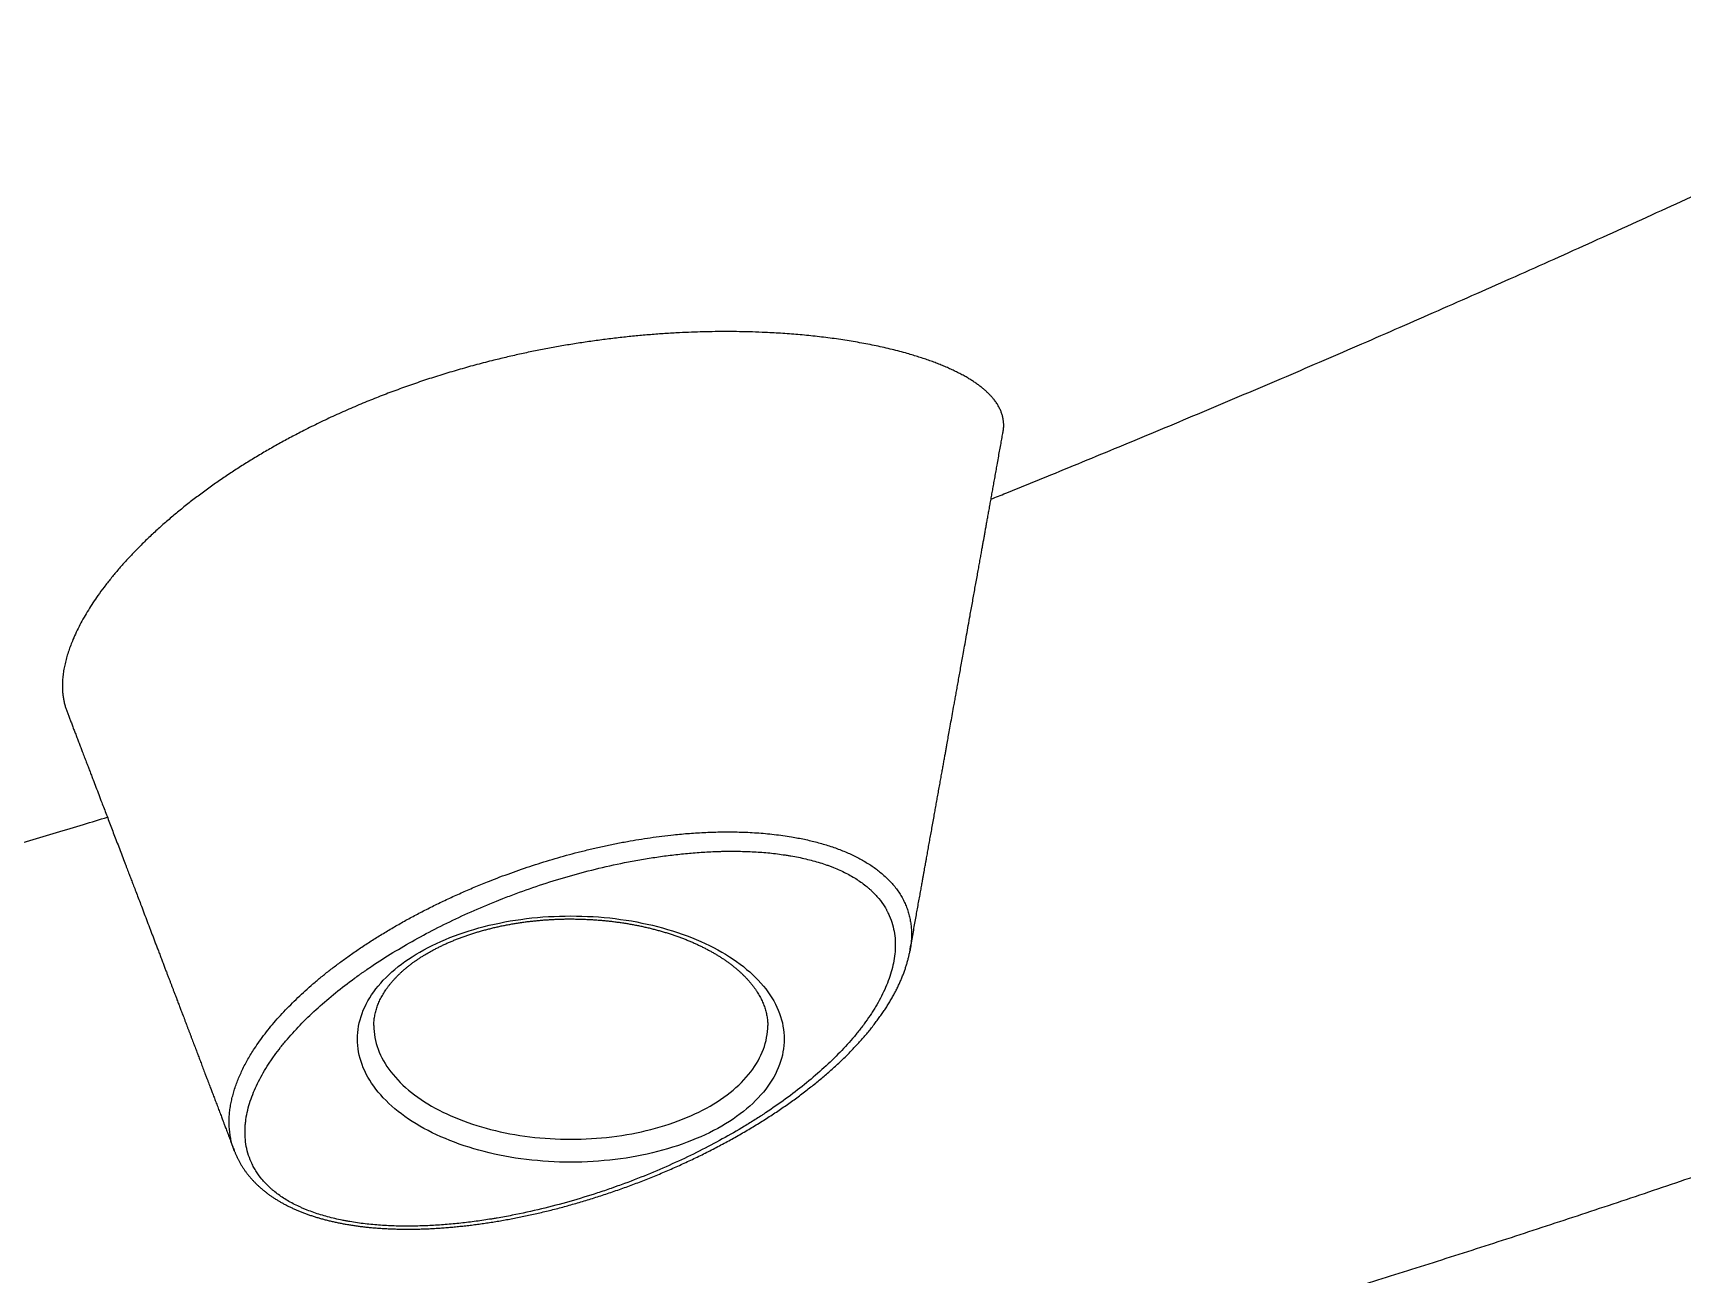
# Model space of a CAD drawing. Header units: millimetres. Extents: x 0 to 594, y 0 to 420.
# Drawn here: x 346.11 to 371.23, y 117.64 to 136.55 of the extents above; entities that cross this region are included whole.
import ezdxf

# ---------------------------------------------------------------- set-up
doc = ezdxf.new("R2010")
doc.units = ezdxf.units.MM

msp = doc.modelspace()

# ---------------------------------------------------------------- linework, layer by layer
at = {"color": 7, "linetype": 'Continuous', "lineweight": 25, "flags": 128}
for points in [[(352.006, 119.89), (351.946, 119.925), (351.888, 119.961), (351.832, 119.998), (351.778, 120.036), (351.725, 120.075), (351.674, 120.114), (351.625, 120.154), (351.578, 120.195), (351.533, 120.236), (351.489, 120.279), (351.447, 120.322), (351.408, 120.365), (351.37, 120.409), (351.335, 120.454), (351.301, 120.499), (351.269, 120.544), (351.24, 120.59), (351.213, 120.637), (351.187, 120.684), (351.164, 120.731), (351.143, 120.779), (351.125, 120.827), (351.108, 120.875), (351.094, 120.923), (351.081, 120.972), (351.071, 121.021), (351.064, 121.07), (351.058, 121.119), (351.055, 121.168), (351.054, 121.217), (351.055, 121.266), (351.058, 121.315), (351.064, 121.364), (351.071, 121.413), (351.081, 121.462), (351.094, 121.51), (351.108, 121.559), (351.125, 121.607), (351.143, 121.655), (351.164, 121.702), (351.187, 121.75), (351.213, 121.797), (351.24, 121.843), (351.269, 121.889), (351.301, 121.935), (351.335, 121.98), (351.37, 122.024), (351.408, 122.069), (351.447, 122.112), (351.489, 122.155), (351.533, 122.197), (351.578, 122.239), (351.625, 122.279), (351.674, 122.32), (351.725, 122.359), (351.778, 122.397), (351.832, 122.435), (351.888, 122.472), (351.946, 122.508), (352.006, 122.543), (352.066, 122.578), (352.129, 122.611), (352.193, 122.643), (352.258, 122.675), (352.325, 122.705), (352.393, 122.735), (352.463, 122.763), (352.534, 122.79), (352.605, 122.816), (352.679, 122.842), (352.753, 122.866), (352.828, 122.888), (352.904, 122.91), (352.982, 122.931), (353.06, 122.95), (353.139, 122.968), (353.219, 122.985), (353.299, 123.001), (353.381, 123.016), (353.462, 123.029), (353.545, 123.041), (353.628, 123.052), (353.711, 123.062), (353.795, 123.07), (353.879, 123.077), (353.964, 123.083), (354.049, 123.087), (354.134, 123.09), (354.219, 123.092), (354.304, 123.093), (354.389, 123.092), (354.474, 123.09), (354.559, 123.087), (354.643, 123.083), (354.728, 123.077), (354.812, 123.07), (354.896, 123.062), (354.979, 123.052), (355.062, 123.041), (355.145, 123.029), (355.227, 123.016), (355.308, 123.001), (355.388, 122.985), (355.468, 122.968), (355.547, 122.95), (355.625, 122.931), (355.703, 122.91), (355.779, 122.888), (355.854, 122.866), (355.929, 122.842), (356.002, 122.816), (356.074, 122.79), (356.144, 122.763), (356.214, 122.735), (356.282, 122.705), (356.349, 122.675), (356.414, 122.643), (356.478, 122.611), (356.541, 122.578), (356.602, 122.543), (356.661, 122.508), (356.719, 122.472), (356.775, 122.435), (356.829, 122.397), (356.882, 122.359), (356.933, 122.32), (356.982, 122.279), (357.029, 122.239), (357.075, 122.197), (357.118, 122.155), (357.16, 122.112), (357.199, 122.069), (357.237, 122.024), (357.273, 121.98), (357.306, 121.935), (357.338, 121.889), (357.367, 121.843), (357.395, 121.797), (357.42, 121.75), (357.443, 121.702), (357.464, 121.655), (357.483, 121.607), (357.499, 121.559), (357.514, 121.51), (357.526, 121.462), (357.536, 121.413), (357.544, 121.364), (357.549, 121.315), (357.552, 121.266), (357.554, 121.217), (357.552, 121.168), (357.549, 121.119), (357.544, 121.07), (357.536, 121.021), (357.526, 120.972), (357.514, 120.923), (357.499, 120.875), (357.483, 120.827), (357.464, 120.779), (357.443, 120.731), (357.42, 120.684), (357.395, 120.637), (357.367, 120.59), (357.338, 120.544), (357.306, 120.499), (357.273, 120.454), (357.237, 120.409), (357.199, 120.365), (357.16, 120.322), (357.118, 120.279), (357.075, 120.236), (357.029, 120.195), (356.982, 120.154), (356.933, 120.114), (356.882, 120.075), (356.829, 120.036), (356.775, 119.998), (356.719, 119.961), (356.661, 119.925), (356.602, 119.89), (356.541, 119.856), (356.478, 119.822), (356.414, 119.79), (356.349, 119.759), (356.282, 119.728), (356.214, 119.699), (356.144, 119.671), (356.074, 119.643), (356.002, 119.617), (355.929, 119.592), (355.854, 119.568), (355.779, 119.545), (355.703, 119.523), (355.625, 119.503), (355.547, 119.483), (355.468, 119.465), (355.388, 119.448), (355.308, 119.432), (355.227, 119.418), (355.145, 119.404), (355.062, 119.392), (354.979, 119.382), (354.896, 119.372), (354.812, 119.364), (354.728, 119.357), (354.643, 119.351), (354.559, 119.346), (354.474, 119.343), (354.389, 119.341), (354.304, 119.341), (354.219, 119.341), (354.134, 119.343), (354.049, 119.346), (353.964, 119.351), (353.879, 119.357), (353.795, 119.364), (353.711, 119.372), (353.628, 119.382), (353.545, 119.392), (353.462, 119.404), (353.381, 119.418), (353.299, 119.432), (353.219, 119.448), (353.139, 119.465), (353.06, 119.483), (352.982, 119.503), (352.904, 119.523), (352.828, 119.545), (352.753, 119.568), (352.679, 119.592), (352.605, 119.617), (352.534, 119.643), (352.463, 119.671), (352.393, 119.699), (352.325, 119.728), (352.258, 119.759), (352.193, 119.79), (352.129, 119.822), (352.066, 119.856), (352.006, 119.89)], [(351.304, 121.421), (351.305, 121.376), (351.308, 121.33), (351.313, 121.285), (351.32, 121.24), (351.329, 121.195), (351.341, 121.15), (351.354, 121.105), (351.369, 121.061), (351.386, 121.017), (351.406, 120.973), (351.427, 120.929), (351.45, 120.886), (351.476, 120.843), (351.503, 120.8), (351.532, 120.758), (351.563, 120.716), (351.596, 120.675), (351.631, 120.635), (351.667, 120.595), (351.706, 120.555), (351.746, 120.516), (351.788, 120.478), (351.831, 120.44), (351.877, 120.403), (351.924, 120.367), (351.972, 120.331), (352.022, 120.296), (352.074, 120.262), (352.127, 120.229), (352.182, 120.196)], [(352.182, 120.196), (352.239, 120.165), (352.296, 120.134), (352.355, 120.104), (352.416, 120.075), (352.477, 120.047), (352.54, 120.02), (352.604, 119.994), (352.67, 119.968), (352.736, 119.944), (352.804, 119.921), (352.872, 119.899), (352.942, 119.878), (353.012, 119.858), (353.083, 119.839), (353.156, 119.821), (353.228, 119.804), (353.302, 119.788), (353.377, 119.774), (353.452, 119.76), (353.527, 119.748), (353.603, 119.737), (353.68, 119.727), (353.757, 119.718), (353.834, 119.71), (353.912, 119.704), (353.99, 119.699), (354.068, 119.694), (354.147, 119.691), (354.225, 119.69), (354.304, 119.689), (354.382, 119.69), (354.461, 119.691), (354.539, 119.694), (354.617, 119.699), (354.695, 119.704), (354.773, 119.71), (354.85, 119.718), (354.927, 119.727), (355.004, 119.737), (355.08, 119.748), (355.156, 119.76), (355.231, 119.774), (355.305, 119.788), (355.379, 119.804), (355.452, 119.821), (355.524, 119.839), (355.595, 119.858), (355.666, 119.878), (355.735, 119.899), (355.804, 119.921), (355.871, 119.944), (355.938, 119.968), (356.003, 119.994), (356.067, 120.02), (356.13, 120.047), (356.192, 120.075), (356.252, 120.104), (356.311, 120.134), (356.369, 120.165), (356.425, 120.196), (356.48, 120.229), (356.533, 120.262), (356.585, 120.296), (356.635, 120.331), (356.684, 120.367), (356.731, 120.403), (356.776, 120.44), (356.82, 120.478), (356.862, 120.516), (356.902, 120.555), (356.94, 120.595), (356.977, 120.635), (357.011, 120.675), (357.044, 120.716), (357.075, 120.758), (357.104, 120.8), (357.132, 120.843), (357.157, 120.886), (357.18, 120.929), (357.201, 120.973), (357.221, 121.017), (357.238, 121.061), (357.253, 121.105), (357.267, 121.15), (357.278, 121.195), (357.287, 121.24), (357.294, 121.285), (357.299, 121.33), (357.303, 121.376), (357.304, 121.421), (357.304, 121.421)]]:
    msp.add_lwpolyline(points, dxfattribs=at)
at = {"color": 7, "linetype": 'Continuous', "lineweight": 25}
for points, knots in [([(360.705, 129.445), (360.779, 129.475), (361.037, 129.579), (361.48, 129.759), (362.032, 129.985), (362.589, 130.215), (363.148, 130.447), (363.711, 130.683), (364.278, 130.922), (364.847, 131.164), (365.42, 131.408), (365.995, 131.656), (366.574, 131.907), (367.155, 132.161), (367.739, 132.418), (368.326, 132.677), (368.915, 132.939), (369.506, 133.204), (370.1, 133.472), (370.696, 133.743), (371.294, 134.016), (371.893, 134.292), (372.495, 134.57), (373.099, 134.851), (373.704, 135.135), (374.31, 135.42), (374.918, 135.709), (375.527, 135.999), (376.137, 136.292), (376.748, 136.587), (377.361, 136.884), (377.973, 137.184), (378.587, 137.485), (379.201, 137.788), (379.815, 138.094), (380.43, 138.401), (381.045, 138.71), (381.659, 139.021), (382.274, 139.334), (382.889, 139.648), (383.503, 139.964), (384.116, 140.281), (384.729, 140.6), (385.341, 140.92), (385.953, 141.242), (386.563, 141.564), (387.172, 141.888), (387.78, 142.213), (388.386, 142.539), (388.991, 142.866), (389.594, 143.194), (390.196, 143.523), (390.796, 143.853), (391.393, 144.183), (391.989, 144.514), (392.582, 144.845), (393.173, 145.177), (393.761, 145.51), (394.347, 145.842), (394.93, 146.175), (395.511, 146.508), (396.088, 146.842), (396.662, 147.175), (397.234, 147.509), (397.802, 147.842), (398.367, 148.175), (398.928, 148.508), (399.464, 148.828), (399.812, 149.037), (399.974, 149.135)], [0, 0, 0, 0, 0.0055, 0.018967, 0.032538, 0.046211, 0.059985, 0.073857, 0.087826, 0.10189, 0.116046, 0.130292, 0.144626, 0.159045, 0.173548, 0.188132, 0.202794, 0.217531, 0.232343, 0.247224, 0.262174, 0.27719, 0.292268, 0.307406, 0.322601, 0.337851, 0.353153, 0.368503, 0.383898, 0.399337, 0.414815, 0.430331, 0.44588, 0.46146, 0.477068, 0.4927, 0.508354, 0.524027, 0.539715, 0.555415, 0.571124, 0.586839, 0.602558, 0.618275, 0.633988, 0.649694, 0.665389, 0.681069, 0.696733, 0.712376, 0.727997, 0.743591, 0.759155, 0.774687, 0.790183, 0.805641, 0.821057, 0.836429, 0.851753, 0.867027, 0.882247, 0.897411, 0.912517, 0.927561, 0.94254, 0.957452, 0.972294, 0.987064, 1, 1, 1, 1]), ([(360.888, 130.471), (360.89, 130.481), (360.896, 130.512), (360.899, 130.558), (360.897, 130.611), (360.892, 130.659), (360.882, 130.708), (360.867, 130.756), (360.848, 130.805), (360.824, 130.854), (360.794, 130.903), (360.762, 130.948), (360.73, 130.987), (360.7, 131.021), (360.667, 131.055), (360.63, 131.09), (360.591, 131.124), (360.548, 131.159), (360.501, 131.194), (360.451, 131.229), (360.397, 131.263), (360.34, 131.298), (360.279, 131.333), (360.214, 131.367), (360.146, 131.401), (360.076, 131.433), (360.004, 131.465), (359.929, 131.496), (359.853, 131.526), (359.773, 131.555), (359.691, 131.584), (359.606, 131.611), (359.519, 131.638), (359.422, 131.667), (359.315, 131.696), (359.197, 131.726), (359.077, 131.754), (358.955, 131.781), (358.83, 131.806), (358.703, 131.83), (358.575, 131.852), (358.447, 131.872), (358.318, 131.891), (358.188, 131.908), (358.058, 131.923), (357.927, 131.937), (357.797, 131.95), (357.665, 131.961), (357.533, 131.97), (357.4, 131.978), (357.246, 131.986), (357.07, 131.993), (356.876, 131.997), (356.688, 131.999), (356.504, 131.998), (356.322, 131.995), (356.141, 131.989), (355.946, 131.98), (355.738, 131.968), (355.518, 131.952), (355.299, 131.933), (355.079, 131.91), (354.857, 131.884), (354.635, 131.854), (354.414, 131.821), (354.196, 131.786), (353.979, 131.747), (353.763, 131.705), (353.55, 131.66), (353.34, 131.612), (353.114, 131.558), (352.873, 131.496), (352.619, 131.425), (352.368, 131.35), (352.121, 131.272), (351.877, 131.189), (351.637, 131.103), (351.4, 131.013), (351.161, 130.917), (350.921, 130.815), (350.679, 130.707), (350.442, 130.594), (350.222, 130.484), (350.02, 130.378), (349.834, 130.277), (349.652, 130.172), (349.472, 130.065), (349.296, 129.956), (349.123, 129.844), (348.954, 129.73), (348.788, 129.613), (348.626, 129.493), (348.468, 129.372), (348.314, 129.248), (348.164, 129.121), (348.018, 128.993), (347.877, 128.862), (347.746, 128.734), (347.623, 128.608), (347.509, 128.485), (347.399, 128.36), (347.294, 128.233), (347.194, 128.105), (347.131, 128.019), (347.1, 127.975)], [0, 0, 0, 0, 0.0045527, 0.0135532, 0.0203966, 0.0272438, 0.0340902, 0.0409325, 0.0476784, 0.0544242, 0.0612147, 0.068005, 0.0726443, 0.0772847, 0.0819238, 0.0866121, 0.0913019, 0.09599, 0.1008397, 0.1056933, 0.1105466, 0.1153959, 0.1203844, 0.1253777, 0.1303709, 0.1353594, 0.1402102, 0.1450653, 0.1499206, 0.1547717, 0.1597553, 0.1647429, 0.1697308, 0.174715, 0.1810925, 0.1874702, 0.1938983, 0.2003266, 0.2069066, 0.2134912, 0.2200767, 0.2266578, 0.2332922, 0.2399283, 0.246563, 0.2532501, 0.2599385, 0.2666259, 0.2734424, 0.2802601, 0.2870769, 0.2973495, 0.3076224, 0.3172846, 0.3269509, 0.3366194, 0.3462872, 0.3559507, 0.3680186, 0.3800901, 0.3921623, 0.4042311, 0.4168671, 0.4295058, 0.442145, 0.4547815, 0.4674969, 0.4802153, 0.492935, 0.5056541, 0.51837, 0.5342603, 0.5501539, 0.5660477, 0.5819384, 0.5978266, 0.6137176, 0.6296088, 0.6454972, 0.6625021, 0.6795102, 0.6965183, 0.7135233, 0.7275491, 0.7415775, 0.7556068, 0.7696352, 0.7836608, 0.7976881, 0.8117185, 0.8257497, 0.8397797, 0.8538067, 0.8678378, 0.8818729, 0.8959089, 0.9099432, 0.9239736, 0.9366189, 0.9492654, 0.9619106, 0.9746067, 0.9873043, 1, 1, 1, 1]), ([(359.471, 122.567), (359.472, 122.575), (359.481, 122.622), (359.496, 122.707), (359.517, 122.821), (359.536, 122.929), (359.554, 123.033), (359.572, 123.132), (359.589, 123.228), (359.606, 123.322), (359.623, 123.414), (359.638, 123.499), (359.652, 123.579), (359.665, 123.649), (359.676, 123.709), (359.685, 123.762), (359.694, 123.811), (359.703, 123.859), (359.711, 123.908), (359.722, 123.969), (359.735, 124.043), (359.751, 124.13), (359.767, 124.221), (359.784, 124.313), (359.801, 124.409), (359.819, 124.508), (359.836, 124.604), (359.852, 124.695), (359.868, 124.781), (359.883, 124.867), (359.899, 124.957), (359.916, 125.048), (359.932, 125.139), (359.947, 125.225), (359.962, 125.306), (359.975, 125.381), (359.988, 125.453), (360, 125.52), (360.012, 125.584), (360.023, 125.644), (360.035, 125.715), (360.05, 125.8), (360.069, 125.904), (360.09, 126.019), (360.112, 126.145), (360.132, 126.257), (360.15, 126.354), (360.164, 126.435), (360.18, 126.52), (360.195, 126.608), (360.212, 126.7), (360.229, 126.796), (360.247, 126.896), (360.266, 127.001), (360.286, 127.116), (360.309, 127.241), (360.334, 127.378), (360.359, 127.521), (360.382, 127.651), (360.403, 127.765), (360.421, 127.864), (360.439, 127.964), (360.456, 128.063), (360.474, 128.161), (360.492, 128.258), (360.509, 128.354), (360.525, 128.443), (360.54, 128.527), (360.554, 128.606), (360.567, 128.679), (360.579, 128.746), (360.59, 128.808), (360.601, 128.868), (360.612, 128.928), (360.623, 128.992), (360.635, 129.06), (360.648, 129.131), (360.662, 129.206), (360.676, 129.285), (360.69, 129.365), (360.705, 129.445), (360.719, 129.526), (360.734, 129.609), (360.75, 129.696), (360.766, 129.785), (360.782, 129.875), (360.799, 129.971), (360.817, 130.071), (360.835, 130.173), (360.853, 130.269), (360.869, 130.359), (360.881, 130.426), (360.887, 130.462), (360.889, 130.471)], [0, 0, 0, 0, 0.003037, 0.018021, 0.03238, 0.046114, 0.059223, 0.071708, 0.083568, 0.095893, 0.107462, 0.118276, 0.128334, 0.137636, 0.144812, 0.151462, 0.157588, 0.163559, 0.169749, 0.176159, 0.186676, 0.197735, 0.209337, 0.220918, 0.232992, 0.245561, 0.258624, 0.269235, 0.28015, 0.291276, 0.302034, 0.314232, 0.325769, 0.336644, 0.346857, 0.356409, 0.365299, 0.374072, 0.382089, 0.38949, 0.396958, 0.409012, 0.421454, 0.436774, 0.452645, 0.469067, 0.479184, 0.4895, 0.500096, 0.511249, 0.522982, 0.535069, 0.547717, 0.560924, 0.57469, 0.591279, 0.608613, 0.626693, 0.645518, 0.657733, 0.670242, 0.683043, 0.695645, 0.707678, 0.720436, 0.732487, 0.74383, 0.754465, 0.764392, 0.773611, 0.782123, 0.789927, 0.797187, 0.804792, 0.812872, 0.821428, 0.83046, 0.839968, 0.849951, 0.860411, 0.870208, 0.880389, 0.890953, 0.901901, 0.913232, 0.924827, 0.936056, 0.949692, 0.962591, 0.974754, 0.986181, 0.996872, 1, 1, 1, 1]), ([(357.108, 114.883), (357.202, 114.906), (357.44, 114.964), (357.822, 115.059), (358.255, 115.168), (358.693, 115.28), (359.137, 115.395), (359.584, 115.512), (360.037, 115.633), (360.494, 115.756), (360.956, 115.883), (361.423, 116.012), (361.895, 116.144), (362.371, 116.279), (362.851, 116.417), (363.336, 116.558), (363.826, 116.702), (364.32, 116.848), (364.819, 116.998), (365.322, 117.151), (365.83, 117.307), (366.342, 117.465), (366.858, 117.627), (367.379, 117.792), (367.904, 117.959), (368.433, 118.13), (368.966, 118.304), (369.503, 118.48), (370.045, 118.66), (370.59, 118.842), (371.139, 119.028), (371.692, 119.216), (372.249, 119.408), (372.81, 119.602), (373.375, 119.8), (373.943, 120), (374.515, 120.203), (375.09, 120.409), (375.669, 120.618), (376.251, 120.83), (376.836, 121.045), (377.425, 121.263), (378.017, 121.484), (378.612, 121.707), (379.21, 121.933), (379.811, 122.162), (380.414, 122.394), (381.021, 122.628), (381.63, 122.866), (382.242, 123.106), (382.856, 123.348), (383.473, 123.594), (384.092, 123.841), (384.714, 124.092), (385.338, 124.345), (385.963, 124.601), (386.591, 124.859), (387.221, 125.12), (387.852, 125.383), (388.485, 125.648), (389.12, 125.916), (389.756, 126.186), (390.394, 126.459), (391.033, 126.734), (391.673, 127.011), (392.315, 127.29), (392.957, 127.572), (393.6, 127.855), (394.245, 128.141), (394.89, 128.429), (395.535, 128.719), (396.111, 128.979), (396.471, 129.142), (396.616, 129.208)], [0, 0, 0, 0, 0.006896, 0.017344, 0.027922, 0.038627, 0.049461, 0.060424, 0.071514, 0.082732, 0.094078, 0.105551, 0.117151, 0.128877, 0.14073, 0.152708, 0.164811, 0.177039, 0.18939, 0.201865, 0.214462, 0.227181, 0.240021, 0.252981, 0.266061, 0.279258, 0.292573, 0.306004, 0.31955, 0.33321, 0.346983, 0.360868, 0.374863, 0.388967, 0.403179, 0.417497, 0.43192, 0.446447, 0.461075, 0.475804, 0.490632, 0.505556, 0.520576, 0.53569, 0.550895, 0.56619, 0.581574, 0.597043, 0.612597, 0.628234, 0.64395, 0.659745, 0.675615, 0.69156, 0.707577, 0.723663, 0.739817, 0.756036, 0.772317, 0.788659, 0.80506, 0.821516, 0.838025, 0.854586, 0.871195, 0.88785, 0.904548, 0.921288, 0.938066, 0.95488, 0.971727, 0.988605, 1, 1, 1, 1]), ([(347.1, 127.975), (347.075, 127.939), (347.024, 127.866), (346.954, 127.755), (346.888, 127.644), (346.826, 127.531), (346.77, 127.418), (346.723, 127.314), (346.685, 127.218), (346.654, 127.132), (346.627, 127.046), (346.604, 126.959), (346.585, 126.873), (346.571, 126.787), (346.562, 126.702), (346.558, 126.626), (346.559, 126.558), (346.562, 126.499), (346.569, 126.441), (346.578, 126.383), (346.591, 126.326), (346.606, 126.271), (346.619, 126.237), (346.625, 126.22)], [0, 0, 0, 0, 0.063254, 0.126515, 0.189767, 0.253349, 0.316941, 0.38052, 0.428668, 0.476831, 0.52499, 0.573134, 0.621321, 0.669529, 0.717733, 0.765912, 0.799769, 0.833632, 0.867488, 0.901579, 0.935677, 0.969767, 1, 1, 1, 1]), ([(346.625, 126.22), (346.625, 126.22), (346.632, 126.201), (346.646, 126.164), (346.668, 126.108), (346.69, 126.049), (346.713, 125.988), (346.737, 125.925), (346.762, 125.861), (346.787, 125.794), (346.813, 125.728), (346.838, 125.663), (346.864, 125.593), (346.892, 125.52), (346.921, 125.444), (346.949, 125.373), (346.975, 125.304), (347.001, 125.237), (347.032, 125.155), (347.07, 125.056), (347.114, 124.941), (347.155, 124.832), (347.194, 124.73), (347.231, 124.635), (347.268, 124.537), (347.306, 124.437), (347.345, 124.334), (347.386, 124.228), (347.427, 124.12), (347.469, 124.01), (347.503, 123.922), (347.528, 123.855), (347.545, 123.811), (347.56, 123.771), (347.575, 123.733), (347.593, 123.685), (347.615, 123.626), (347.645, 123.548), (347.678, 123.463), (347.714, 123.369), (347.753, 123.266), (347.795, 123.156), (347.84, 123.038), (347.878, 122.939), (347.907, 122.86), (347.929, 122.803), (347.952, 122.744), (347.974, 122.685), (347.998, 122.623), (348.022, 122.559), (348.048, 122.492), (348.073, 122.425), (348.098, 122.36), (348.121, 122.3), (348.142, 122.243), (348.162, 122.192), (348.181, 122.143), (348.198, 122.097), (348.215, 122.052), (348.232, 122.008), (348.249, 121.963), (348.267, 121.915), (348.286, 121.866), (348.303, 121.821), (348.318, 121.782), (348.331, 121.748), (348.343, 121.716), (348.354, 121.687), (348.364, 121.66), (348.374, 121.633), (348.386, 121.602), (348.4, 121.567), (348.414, 121.528), (348.431, 121.485), (348.447, 121.442), (348.463, 121.399), (348.479, 121.358), (348.495, 121.316), (348.511, 121.274), (348.532, 121.219), (348.557, 121.152), (348.587, 121.074), (348.615, 121), (348.643, 120.927), (348.671, 120.852), (348.701, 120.774), (348.727, 120.703), (348.75, 120.643), (348.768, 120.596), (348.784, 120.554), (348.799, 120.515), (348.812, 120.481), (348.824, 120.449), (348.836, 120.417), (348.849, 120.382), (348.862, 120.348), (348.876, 120.313), (348.889, 120.278), (348.903, 120.241), (348.917, 120.203), (348.932, 120.165), (348.946, 120.126), (348.961, 120.088), (348.975, 120.051), (348.988, 120.017), (348.998, 119.991), (349.006, 119.969), (349.013, 119.951), (349.021, 119.93), (349.03, 119.905), (349.04, 119.878), (349.052, 119.847), (349.065, 119.812), (349.08, 119.774), (349.096, 119.732), (349.113, 119.686), (349.132, 119.636), (349.152, 119.582), (349.168, 119.541), (349.177, 119.518), (349.178, 119.514)], [0, 0, 0, 0, 0.0001611, 0.0083024, 0.0167214, 0.0255471, 0.0346585, 0.0440558, 0.0537389, 0.0637077, 0.0738223, 0.0836102, 0.0930329, 0.1050285, 0.1163748, 0.127072, 0.1371325, 0.1471372, 0.1574019, 0.1740575, 0.1913284, 0.2091044, 0.2230109, 0.2372051, 0.2516945, 0.2666602, 0.2821784, 0.2979573, 0.3142487, 0.3306506, 0.3469957, 0.3539825, 0.3605145, 0.3665916, 0.3722138, 0.37743, 0.387843, 0.3987388, 0.4123084, 0.4263422, 0.4408083, 0.4580472, 0.4757986, 0.493785, 0.5023345, 0.5109291, 0.5195687, 0.5283818, 0.5375828, 0.5471752, 0.5571589, 0.5673883, 0.5771028, 0.5861925, 0.594512, 0.6022288, 0.6093457, 0.6164119, 0.6226961, 0.6292451, 0.636059, 0.6431378, 0.6504814, 0.6578481, 0.6632488, 0.6682914, 0.6729759, 0.6773023, 0.6812706, 0.6849261, 0.6896372, 0.6949106, 0.7007464, 0.7071445, 0.714105, 0.7199685, 0.7261791, 0.7325185, 0.7387286, 0.7448089, 0.7569608, 0.7685589, 0.7796032, 0.7901627, 0.8011254, 0.8127633, 0.8250764, 0.8326324, 0.8395797, 0.8459153, 0.8516391, 0.8567512, 0.8612536, 0.8659546, 0.8710275, 0.8764722, 0.8813835, 0.8865625, 0.8920091, 0.8977235, 0.9035404, 0.9090237, 0.9150281, 0.9205368, 0.9255497, 0.930067, 0.9322904, 0.9349684, 0.9381269, 0.941766, 0.9458857, 0.9504859, 0.9555668, 0.9611283, 0.96747, 0.9743392, 0.9817359, 0.9896599, 0.9981114, 1, 1, 1, 1]), ([(326.734, 123.415), (326.743, 123.398), (326.756, 123.375), (326.775, 123.34), (326.792, 123.311), (326.813, 123.277), (326.835, 123.241), (326.859, 123.204), (326.885, 123.165), (326.913, 123.127), (326.942, 123.087), (326.973, 123.048), (327.005, 123.008), (327.039, 122.969), (327.074, 122.929), (327.11, 122.89), (327.148, 122.85), (327.188, 122.811), (327.229, 122.772), (327.271, 122.734), (327.315, 122.695), (327.361, 122.657), (327.408, 122.619), (327.457, 122.582), (327.508, 122.545), (327.56, 122.508), (327.614, 122.471), (327.67, 122.435), (327.728, 122.4), (327.787, 122.365), (327.849, 122.33), (327.912, 122.296), (327.977, 122.262), (328.044, 122.229), (328.113, 122.196), (328.185, 122.164), (328.258, 122.132), (328.334, 122.101), (328.412, 122.071), (328.492, 122.041), (328.574, 122.012), (328.659, 121.983), (328.746, 121.956), (328.836, 121.929), (328.928, 121.902), (329.023, 121.877), (329.12, 121.852), (329.22, 121.828), (329.323, 121.805), (329.428, 121.782), (329.536, 121.761), (329.647, 121.741), (329.761, 121.721), (329.878, 121.703), (329.998, 121.685), (330.121, 121.669), (330.247, 121.653), (330.376, 121.639), (330.508, 121.626), (330.644, 121.614), (330.783, 121.603), (330.925, 121.593), (331.071, 121.585), (331.22, 121.578), (331.373, 121.573), (331.53, 121.568), (331.69, 121.565), (331.853, 121.564), (332.02, 121.564), (332.192, 121.566), (332.366, 121.569), (332.545, 121.573), (332.728, 121.58), (332.915, 121.588), (333.105, 121.597), (333.3, 121.609), (333.499, 121.622), (333.702, 121.637), (333.909, 121.653), (334.121, 121.672), (334.337, 121.693), (334.557, 121.715), (334.781, 121.74), (335.01, 121.766), (335.244, 121.795), (335.481, 121.825), (335.724, 121.858), (335.971, 121.893), (336.223, 121.93), (336.479, 121.97), (336.74, 122.011), (337.006, 122.055), (337.276, 122.102), (337.552, 122.15), (337.832, 122.202), (338.117, 122.255), (338.407, 122.311), (338.702, 122.37), (339.002, 122.431), (339.306, 122.495), (339.616, 122.561), (339.931, 122.63), (340.251, 122.702), (340.576, 122.777), (340.906, 122.854), (341.241, 122.934), (341.581, 123.017), (341.926, 123.103), (342.277, 123.191), (342.632, 123.283), (342.993, 123.377), (343.359, 123.474), (343.73, 123.575), (344.106, 123.678), (344.488, 123.785), (344.874, 123.894), (345.266, 124.007), (345.663, 124.122), (346.065, 124.241), (346.472, 124.363), (346.866, 124.482), (347.124, 124.562), (347.244, 124.599)], [0, 0, 0, 0, 0.002346, 0.003278, 0.00483, 0.006444, 0.008181, 0.010002, 0.011892, 0.013842, 0.015843, 0.017891, 0.019984, 0.02212, 0.024298, 0.026518, 0.028781, 0.031087, 0.033437, 0.035833, 0.038277, 0.040769, 0.043313, 0.045909, 0.048561, 0.05127, 0.054039, 0.056869, 0.059764, 0.062726, 0.065757, 0.06886, 0.072038, 0.075292, 0.078627, 0.082044, 0.085547, 0.089137, 0.092819, 0.096594, 0.100466, 0.104437, 0.108511, 0.11269, 0.116977, 0.121375, 0.125888, 0.130518, 0.135268, 0.140141, 0.14514, 0.150269, 0.15553, 0.160926, 0.166461, 0.172137, 0.177958, 0.183927, 0.190047, 0.19632, 0.20275, 0.209341, 0.216094, 0.223014, 0.230104, 0.237365, 0.244803, 0.252418, 0.260216, 0.268198, 0.276368, 0.284729, 0.293283, 0.302034, 0.310985, 0.320139, 0.329498, 0.339065, 0.348844, 0.358837, 0.369047, 0.379477, 0.390129, 0.401007, 0.412112, 0.423449, 0.435018, 0.446823, 0.458866, 0.47115, 0.483677, 0.496449, 0.509469, 0.52274, 0.536262, 0.550039, 0.564072, 0.578363, 0.592915, 0.607729, 0.622807, 0.638151, 0.653762, 0.669642, 0.685793, 0.702215, 0.718911, 0.735881, 0.753127, 0.770649, 0.788449, 0.806528, 0.824885, 0.843523, 0.862442, 0.881641, 0.901122, 0.920885, 0.94093, 0.961256, 0.981865, 1, 1, 1, 1]), ([(349.562, 121.183), (349.589, 121.222), (349.645, 121.298), (349.736, 121.411), (349.831, 121.523), (349.931, 121.633), (350.036, 121.741), (350.145, 121.848), (350.258, 121.953), (350.377, 122.059), (350.502, 122.164), (350.633, 122.268), (350.768, 122.371), (350.911, 122.475), (351.062, 122.58), (351.221, 122.686), (351.385, 122.79), (351.553, 122.891), (351.725, 122.99), (351.901, 123.087), (352.081, 123.181), (352.266, 123.274), (352.458, 123.365), (352.656, 123.455), (352.857, 123.541), (353.047, 123.618), (353.224, 123.687), (353.388, 123.747), (353.554, 123.806), (353.722, 123.862), (353.892, 123.916), (354.064, 123.968), (354.238, 124.017), (354.417, 124.065), (354.599, 124.11), (354.786, 124.153), (354.974, 124.193), (355.159, 124.228), (355.339, 124.259), (355.515, 124.286), (355.692, 124.31), (355.851, 124.328), (355.991, 124.342), (356.113, 124.352), (356.236, 124.36), (356.359, 124.367), (356.482, 124.371), (356.609, 124.374), (356.738, 124.374), (356.871, 124.372), (357.003, 124.368), (357.135, 124.36), (357.268, 124.35), (357.402, 124.336), (357.534, 124.319), (357.655, 124.301), (357.764, 124.281), (357.862, 124.261), (357.958, 124.24), (358.054, 124.216), (358.149, 124.189), (358.242, 124.16), (358.334, 124.129), (358.422, 124.096), (358.508, 124.061), (358.59, 124.024), (358.67, 123.985), (358.747, 123.943), (358.821, 123.899), (358.893, 123.853), (358.96, 123.805), (359.027, 123.753), (359.092, 123.696), (359.155, 123.635), (359.212, 123.572), (359.264, 123.507), (359.31, 123.44), (359.352, 123.371), (359.388, 123.3), (359.419, 123.227), (359.445, 123.153), (359.465, 123.077), (359.48, 123.001), (359.489, 122.924), (359.494, 122.846), (359.494, 122.769), (359.489, 122.692), (359.481, 122.625), (359.473, 122.583), (359.471, 122.567)], [0, 0, 0, 0, 0.014918, 0.029841, 0.044765, 0.059684, 0.074596, 0.089512, 0.104428, 0.11934, 0.134863, 0.15039, 0.165917, 0.18144, 0.198368, 0.2153, 0.232233, 0.249161, 0.266088, 0.28302, 0.299952, 0.31688, 0.334416, 0.351957, 0.369498, 0.387033, 0.40061, 0.414191, 0.42777, 0.441347, 0.454928, 0.468512, 0.482096, 0.495676, 0.50972, 0.523769, 0.537817, 0.551859, 0.564559, 0.577264, 0.589968, 0.602665, 0.611263, 0.619862, 0.628459, 0.637107, 0.645756, 0.654404, 0.663623, 0.672848, 0.682072, 0.69129, 0.700688, 0.710085, 0.719549, 0.729013, 0.736198, 0.743388, 0.750577, 0.757761, 0.765132, 0.772511, 0.779888, 0.787259, 0.794552, 0.801854, 0.809155, 0.816449, 0.823973, 0.831496, 0.839088, 0.84668, 0.85536, 0.864046, 0.872726, 0.881609, 0.890497, 0.899381, 0.908671, 0.917961, 0.927325, 0.936688, 0.946271, 0.95586, 0.965451, 0.975035, 0.984476, 0.99392, 1, 1, 1, 1]), ([(349.788, 120.964), (349.773, 120.943), (349.758, 120.921), (349.728, 120.878), (349.714, 120.856), (349.671, 120.791), (349.645, 120.748), (349.594, 120.66), (349.57, 120.616), (349.525, 120.528), (349.504, 120.484), (349.466, 120.395), (349.449, 120.35), (349.417, 120.259), (349.403, 120.214), (349.379, 120.123), (349.369, 120.077), (349.357, 120.008), (349.354, 119.985), (349.348, 119.938), (349.346, 119.915), (349.341, 119.846), (349.34, 119.799), (349.343, 119.707), (349.348, 119.661), (349.362, 119.57), (349.372, 119.524), (349.398, 119.433), (349.415, 119.388), (349.437, 119.338), (349.44, 119.332), (349.445, 119.321), (349.447, 119.315), (349.456, 119.298), (349.461, 119.287), (349.479, 119.254), (349.491, 119.232), (349.532, 119.166), (349.563, 119.124), (349.631, 119.04), (349.67, 119), (349.723, 118.95), (349.734, 118.94), (349.756, 118.921), (349.767, 118.911), (349.802, 118.883), (349.826, 118.864), (349.9, 118.81), (349.953, 118.776), (350.066, 118.711), (350.127, 118.681), (350.198, 118.649), (350.206, 118.645), (350.222, 118.638), (350.231, 118.635), (350.255, 118.624), (350.271, 118.617), (350.321, 118.598), (350.355, 118.585), (350.457, 118.549), (350.527, 118.528), (350.672, 118.489), (350.746, 118.471), (350.841, 118.452), (350.861, 118.448), (350.899, 118.441), (350.918, 118.438), (350.976, 118.428), (351.015, 118.422), (351.131, 118.405), (351.209, 118.396), (351.367, 118.382), (351.446, 118.376), (351.565, 118.37), (351.605, 118.369), (351.665, 118.367), (351.685, 118.367), (351.725, 118.366), (351.746, 118.366), (351.846, 118.365), (351.926, 118.366), (352.086, 118.37), (352.165, 118.374), (352.324, 118.383), (352.402, 118.389), (352.56, 118.404), (352.638, 118.412), (352.794, 118.43), (352.872, 118.441), (352.988, 118.458), (353.027, 118.463), (353.085, 118.473), (353.104, 118.476), (353.143, 118.482), (353.162, 118.485), (353.258, 118.502), (353.334, 118.516), (353.561, 118.56), (353.709, 118.593), (354.002, 118.663), (354.147, 118.702), (354.432, 118.783), (354.572, 118.826), (354.781, 118.894), (354.849, 118.918), (354.935, 118.947), (354.952, 118.953), (354.986, 118.965), (355.003, 118.972), (355.054, 118.99), (355.088, 119.002), (355.256, 119.064), (355.387, 119.116), (355.645, 119.222), (355.772, 119.277), (356.02, 119.391), (356.142, 119.449), (356.38, 119.569), (356.497, 119.631), (356.727, 119.757), (356.839, 119.822), (357.004, 119.921), (357.058, 119.955), (357.139, 120.006), (357.166, 120.023), (357.205, 120.049), (357.219, 120.058), (357.245, 120.075), (357.258, 120.084), (357.376, 120.162), (357.478, 120.233), (357.675, 120.376), (357.77, 120.45), (357.954, 120.598), (358.043, 120.674), (358.213, 120.827), (358.295, 120.905), (358.452, 121.064), (358.526, 121.145), (358.632, 121.268), (358.666, 121.31), (358.716, 121.373), (358.732, 121.394), (358.764, 121.436), (358.78, 121.457), (358.826, 121.522), (358.856, 121.565), (358.898, 121.63), (358.912, 121.651), (358.939, 121.695), (358.952, 121.717), (359.016, 121.826), (359.061, 121.915), (359.119, 122.048), (359.137, 122.093), (359.169, 122.183), (359.183, 122.228), (359.207, 122.319), (359.217, 122.364), (359.234, 122.456), (359.24, 122.502), (359.244, 122.56), (359.245, 122.571), (359.246, 122.594), (359.246, 122.606), (359.247, 122.641), (359.247, 122.664), (359.245, 122.733), (359.241, 122.779), (359.227, 122.871), (359.217, 122.917), (359.191, 123.008), (359.175, 123.053), (359.146, 123.12), (359.135, 123.142), (359.121, 123.17), (359.118, 123.176), (359.112, 123.187), (359.102, 123.204), (359.093, 123.22), (359.059, 123.275), (359.029, 123.318), (358.96, 123.401), (358.922, 123.442), (358.869, 123.491), (358.858, 123.501), (358.842, 123.516), (358.836, 123.52), (358.825, 123.53), (358.819, 123.535), (358.79, 123.559), (358.766, 123.577), (358.691, 123.632), (358.585, 123.7), (358.466, 123.761), (358.371, 123.804), (358.339, 123.818), (358.297, 123.835), (358.289, 123.838), (358.272, 123.844), (358.264, 123.848), (358.238, 123.857), (358.221, 123.863), (358.136, 123.893), (358.065, 123.915), (357.921, 123.954), (357.847, 123.972), (357.733, 123.995), (357.695, 124.002), (357.637, 124.012), (357.618, 124.015), (357.579, 124.021), (357.559, 124.024), (357.462, 124.038), (357.383, 124.048), (357.226, 124.063), (357.147, 124.068), (356.988, 124.076), (356.908, 124.078), (356.788, 124.08), (356.748, 124.08), (356.688, 124.079), (356.668, 124.079), (356.627, 124.078), (356.607, 124.078), (356.507, 124.075), (356.427, 124.072), (356.268, 124.062), (356.189, 124.056), (356.031, 124.042), (355.953, 124.034), (355.797, 124.016), (355.719, 124.006), (355.564, 123.983), (355.487, 123.971), (355.372, 123.952), (355.334, 123.945), (355.257, 123.931), (355.219, 123.924), (355.029, 123.887), (354.88, 123.854), (354.586, 123.784), (354.442, 123.746), (354.157, 123.665), (354.017, 123.622), (353.74, 123.532), (353.604, 123.484), (353.402, 123.41), (353.336, 123.384), (353.253, 123.352), (353.236, 123.345), (353.203, 123.332), (353.187, 123.326), (353.138, 123.306), (353.105, 123.293), (352.942, 123.226), (352.815, 123.17), (352.566, 123.057), (352.444, 122.998), (352.204, 122.878), (352.087, 122.816), (351.858, 122.69), (351.746, 122.625), (351.526, 122.493), (351.419, 122.425), (351.262, 122.321), (351.211, 122.286), (351.147, 122.241), (351.134, 122.232), (351.109, 122.215), (351.096, 122.206), (351.058, 122.179), (351.033, 122.161), (350.91, 122.07), (350.814, 121.997), (350.629, 121.847), (350.54, 121.771), (350.369, 121.617), (350.287, 121.539), (350.131, 121.379), (350.057, 121.298), (349.951, 121.175), (349.917, 121.133), (349.851, 121.049), (349.819, 121.007), (349.788, 120.964)], [0, 0, 0, 0, 0.003906, 0.003906, 0.007813, 0.007813, 0.015625, 0.015625, 0.023438, 0.023438, 0.03125, 0.03125, 0.039063, 0.039063, 0.046875, 0.046875, 0.054688, 0.054688, 0.058594, 0.058594, 0.0625, 0.0625, 0.070313, 0.070313, 0.078125, 0.078125, 0.085938, 0.085938, 0.09375, 0.09375, 0.094727, 0.094727, 0.095703, 0.095703, 0.097656, 0.097656, 0.101563, 0.101563, 0.109375, 0.109375, 0.117188, 0.117188, 0.119141, 0.119141, 0.121094, 0.121094, 0.125, 0.125, 0.132813, 0.132813, 0.140625, 0.140625, 0.141602, 0.141602, 0.142578, 0.142578, 0.144531, 0.144531, 0.148438, 0.148438, 0.15625, 0.15625, 0.164063, 0.164063, 0.166016, 0.166016, 0.167969, 0.167969, 0.171875, 0.171875, 0.179688, 0.179688, 0.1875, 0.1875, 0.191406, 0.191406, 0.193359, 0.193359, 0.195313, 0.195313, 0.203125, 0.203125, 0.210938, 0.210938, 0.21875, 0.21875, 0.226563, 0.226563, 0.234375, 0.234375, 0.238281, 0.238281, 0.240234, 0.240234, 0.242188, 0.242188, 0.25, 0.25, 0.265625, 0.265625, 0.28125, 0.28125, 0.296875, 0.296875, 0.304688, 0.304688, 0.306641, 0.306641, 0.308594, 0.308594, 0.3125, 0.3125, 0.328125, 0.328125, 0.34375, 0.34375, 0.359375, 0.359375, 0.375, 0.375, 0.390625, 0.390625, 0.398438, 0.398438, 0.402344, 0.402344, 0.404297, 0.404297, 0.40625, 0.40625, 0.421875, 0.421875, 0.4375, 0.4375, 0.453125, 0.453125, 0.46875, 0.46875, 0.484375, 0.484375, 0.492188, 0.492188, 0.496094, 0.496094, 0.5, 0.5, 0.507813, 0.507813, 0.511719, 0.511719, 0.515625, 0.515625, 0.53125, 0.53125, 0.539063, 0.539063, 0.546875, 0.546875, 0.554688, 0.554688, 0.5625, 0.5625, 0.564453, 0.564453, 0.566406, 0.566406, 0.570313, 0.570313, 0.578125, 0.578125, 0.585938, 0.585938, 0.59375, 0.59375, 0.597656, 0.597656, 0.598633, 0.598633, 0.599609, 0.601563, 0.601563, 0.609375, 0.609375, 0.617188, 0.617188, 0.619141, 0.619141, 0.620117, 0.620117, 0.621094, 0.621094, 0.625, 0.625, 0.632813, 0.640625, 0.640625, 0.644531, 0.644531, 0.645508, 0.645508, 0.646484, 0.646484, 0.648438, 0.648438, 0.65625, 0.65625, 0.664063, 0.664063, 0.667969, 0.667969, 0.669922, 0.669922, 0.671875, 0.671875, 0.679688, 0.679688, 0.6875, 0.6875, 0.695313, 0.695313, 0.699219, 0.699219, 0.701172, 0.701172, 0.703125, 0.703125, 0.710938, 0.710938, 0.71875, 0.71875, 0.726563, 0.726563, 0.734375, 0.734375, 0.742188, 0.742188, 0.746094, 0.746094, 0.75, 0.75, 0.765625, 0.765625, 0.78125, 0.78125, 0.796875, 0.796875, 0.8125, 0.8125, 0.820313, 0.820313, 0.822266, 0.822266, 0.824219, 0.824219, 0.828125, 0.828125, 0.84375, 0.84375, 0.859375, 0.859375, 0.875, 0.875, 0.890625, 0.890625, 0.90625, 0.90625, 0.914063, 0.914063, 0.916016, 0.916016, 0.917969, 0.917969, 0.921875, 0.921875, 0.9375, 0.9375, 0.953125, 0.953125, 0.96875, 0.96875, 0.984375, 0.984375, 0.992188, 0.992188, 1, 1, 1, 1]), ([(351.304, 121.421), (351.304, 121.427), (351.304, 121.445), (351.305, 121.475), (351.308, 121.511), (351.313, 121.547), (351.319, 121.583), (351.327, 121.619), (351.336, 121.655), (351.347, 121.691), (351.36, 121.726), (351.373, 121.761), (351.389, 121.796), (351.405, 121.831), (351.423, 121.865), (351.443, 121.9), (351.464, 121.934), (351.486, 121.968), (351.51, 122.001), (351.535, 122.034), (351.561, 122.068), (351.589, 122.1), (351.618, 122.133), (351.649, 122.165), (351.681, 122.197), (351.714, 122.229), (351.748, 122.26), (351.784, 122.291), (351.821, 122.321), (351.86, 122.351), (351.899, 122.381), (351.94, 122.411), (351.983, 122.439), (352.026, 122.468), (352.071, 122.496), (352.117, 122.523), (352.164, 122.55), (352.212, 122.576), (352.261, 122.602), (352.311, 122.627), (352.363, 122.652), (352.415, 122.676), (352.469, 122.699), (352.523, 122.722), (352.579, 122.744), (352.635, 122.766), (352.693, 122.786), (352.751, 122.806), (352.81, 122.826), (352.87, 122.844), (352.93, 122.862), (352.992, 122.879), (353.054, 122.895), (353.117, 122.911), (353.18, 122.926), (353.244, 122.94), (353.309, 122.953), (353.374, 122.965), (353.44, 122.976), (353.506, 122.987), (353.573, 122.997), (353.64, 123.006), (353.707, 123.014), (353.775, 123.021), (353.843, 123.027), (353.911, 123.033), (353.979, 123.037), (354.048, 123.041), (354.117, 123.044), (354.186, 123.046), (354.254, 123.047), (354.323, 123.047), (354.392, 123.046), (354.461, 123.045), (354.53, 123.042), (354.599, 123.039), (354.667, 123.035), (354.736, 123.03), (354.804, 123.024), (354.872, 123.017), (354.939, 123.009), (355.006, 123.001), (355.073, 122.991), (355.14, 122.981), (355.205, 122.97), (355.271, 122.958), (355.336, 122.945), (355.4, 122.932), (355.464, 122.917), (355.527, 122.902), (355.589, 122.886), (355.651, 122.869), (355.712, 122.852), (355.772, 122.834), (355.832, 122.815), (355.89, 122.795), (355.948, 122.774), (356.005, 122.753), (356.061, 122.732), (356.116, 122.709), (356.17, 122.686), (356.222, 122.662), (356.274, 122.638), (356.325, 122.613), (356.375, 122.587), (356.424, 122.561), (356.471, 122.534), (356.517, 122.507), (356.562, 122.48), (356.606, 122.451), (356.649, 122.423), (356.691, 122.394), (356.731, 122.364), (356.77, 122.334), (356.807, 122.304), (356.844, 122.273), (356.879, 122.242), (356.912, 122.211), (356.945, 122.179), (356.976, 122.147), (357.005, 122.115), (357.033, 122.083), (357.06, 122.05), (357.086, 122.017), (357.11, 121.984), (357.133, 121.95), (357.154, 121.917), (357.174, 121.883), (357.193, 121.849), (357.21, 121.815), (357.226, 121.781), (357.24, 121.746), (357.253, 121.711), (357.265, 121.676), (357.275, 121.641), (357.283, 121.606), (357.29, 121.57), (357.296, 121.535), (357.3, 121.499), (357.303, 121.463), (357.304, 121.437), (357.304, 121.423), (357.303, 121.421)], [0, 0, 0, 0, 0.003886, 0.011759, 0.019624, 0.027468, 0.035278, 0.043046, 0.050764, 0.058428, 0.066036, 0.073587, 0.081083, 0.088526, 0.09592, 0.103268, 0.110575, 0.117844, 0.12508, 0.132287, 0.139467, 0.146625, 0.153764, 0.160887, 0.167996, 0.175094, 0.182182, 0.189263, 0.196338, 0.203409, 0.210477, 0.217544, 0.224609, 0.231675, 0.238741, 0.245808, 0.252876, 0.259947, 0.267021, 0.274097, 0.281176, 0.288259, 0.295345, 0.302434, 0.309527, 0.316624, 0.323724, 0.330828, 0.337935, 0.345046, 0.35216, 0.359277, 0.366397, 0.373521, 0.380647, 0.387776, 0.394907, 0.402042, 0.409178, 0.416316, 0.423457, 0.430599, 0.437743, 0.444889, 0.452036, 0.459184, 0.466333, 0.473484, 0.480634, 0.487786, 0.494937, 0.502089, 0.509241, 0.516393, 0.523544, 0.530695, 0.537846, 0.544995, 0.552143, 0.55929, 0.566436, 0.573581, 0.580723, 0.587864, 0.595003, 0.60214, 0.609274, 0.616406, 0.623535, 0.630662, 0.637786, 0.644906, 0.652023, 0.659137, 0.666248, 0.673355, 0.680458, 0.687558, 0.694654, 0.701746, 0.708835, 0.715919, 0.723, 0.730077, 0.737151, 0.744221, 0.751288, 0.758352, 0.765413, 0.772473, 0.779531, 0.786588, 0.793644, 0.800701, 0.807759, 0.814819, 0.821883, 0.828952, 0.836027, 0.843111, 0.850205, 0.857311, 0.864432, 0.871572, 0.878732, 0.885916, 0.893128, 0.900371, 0.907649, 0.914967, 0.922328, 0.929736, 0.937195, 0.944707, 0.952275, 0.9599, 0.96758, 0.975313, 0.983093, 0.990914, 0.998764, 1, 1, 1, 1]), ([(349.178, 119.514), (349.18, 119.508), (349.188, 119.489), (349.202, 119.456), (349.22, 119.414), (349.24, 119.374), (349.262, 119.334), (349.284, 119.295), (349.308, 119.257), (349.334, 119.22), (349.36, 119.183), (349.388, 119.147), (349.417, 119.111), (349.448, 119.076), (349.48, 119.042), (349.513, 119.009), (349.547, 118.976), (349.582, 118.945), (349.618, 118.914), (349.656, 118.884), (349.695, 118.854), (349.735, 118.826), (349.776, 118.798), (349.818, 118.771), (349.861, 118.745), (349.905, 118.72), (349.951, 118.695), (349.998, 118.671), (350.046, 118.648), (350.095, 118.625), (350.145, 118.603), (350.195, 118.583), (350.247, 118.563), (350.299, 118.544), (350.353, 118.525), (350.408, 118.508), (350.463, 118.491), (350.52, 118.475), (350.578, 118.459), (350.637, 118.445), (350.698, 118.431), (350.759, 118.418), (350.821, 118.406), (350.884, 118.394), (350.949, 118.383), (351.014, 118.374), (351.081, 118.364), (351.148, 118.356), (351.217, 118.349), (351.286, 118.342), (351.357, 118.336), (351.43, 118.331), (351.503, 118.327), (351.577, 118.324), (351.652, 118.322), (351.729, 118.32), (351.806, 118.319), (351.885, 118.32), (351.965, 118.321), (352.046, 118.323), (352.127, 118.326), (352.209, 118.33), (352.293, 118.335), (352.377, 118.341), (352.462, 118.348), (352.549, 118.356), (352.637, 118.365), (352.726, 118.375), (352.816, 118.385), (352.907, 118.398), (352.999, 118.411), (353.091, 118.425), (353.185, 118.44), (353.279, 118.456), (353.374, 118.473), (353.469, 118.491), (353.565, 118.511), (353.662, 118.531), (353.76, 118.553), (353.858, 118.576), (353.957, 118.599), (354.057, 118.624), (354.156, 118.65), (354.256, 118.677), (354.357, 118.705), (354.458, 118.735), (354.559, 118.765), (354.661, 118.797), (354.763, 118.829), (354.865, 118.863), (354.967, 118.898), (355.069, 118.934), (355.171, 118.971), (355.274, 119.009), (355.375, 119.047), (355.477, 119.087), (355.579, 119.128), (355.68, 119.171), (355.782, 119.214), (355.882, 119.258), (355.983, 119.303), (356.082, 119.348), (356.18, 119.395), (356.278, 119.442), (356.376, 119.491), (356.472, 119.54), (356.568, 119.59), (356.663, 119.641), (356.758, 119.693), (356.852, 119.745), (356.945, 119.799), (357.037, 119.853), (357.127, 119.908), (357.217, 119.964), (357.305, 120.02), (357.392, 120.076), (357.478, 120.133), (357.561, 120.191), (357.644, 120.249), (357.725, 120.307), (357.805, 120.367), (357.883, 120.426), (357.96, 120.486), (358.034, 120.546), (358.108, 120.606), (358.179, 120.667), (358.25, 120.728), (358.318, 120.789), (358.384, 120.85), (358.449, 120.912), (358.512, 120.973), (358.573, 121.035), (358.632, 121.096), (358.689, 121.158), (358.744, 121.22), (358.798, 121.282), (358.849, 121.344), (358.899, 121.405), (358.946, 121.467), (358.992, 121.528), (359.035, 121.589), (359.076, 121.649), (359.116, 121.71), (359.153, 121.77), (359.189, 121.83), (359.222, 121.889), (359.254, 121.948), (359.283, 122.007), (359.31, 122.065), (359.336, 122.122), (359.359, 122.179), (359.381, 122.236), (359.4, 122.292), (359.418, 122.348), (359.434, 122.403), (359.448, 122.457), (359.46, 122.511), (359.468, 122.547), (359.471, 122.566), (359.471, 122.566)], [0, 0, 0, 0, 0.001756, 0.006255, 0.010708, 0.015111, 0.019464, 0.023762, 0.028085, 0.032355, 0.0366, 0.040825, 0.045034, 0.049233, 0.053425, 0.057614, 0.061801, 0.065838, 0.06997, 0.074096, 0.078214, 0.082324, 0.086425, 0.090515, 0.094597, 0.098602, 0.102726, 0.106868, 0.111024, 0.115184, 0.119342, 0.123488, 0.127616, 0.131711, 0.135946, 0.140158, 0.144395, 0.148661, 0.15296, 0.157298, 0.161678, 0.166105, 0.170551, 0.17504, 0.179578, 0.184166, 0.188804, 0.193491, 0.198227, 0.203012, 0.2079, 0.212828, 0.217816, 0.22287, 0.227996, 0.2332, 0.238474, 0.243852, 0.249281, 0.254767, 0.260315, 0.265932, 0.271622, 0.277393, 0.283252, 0.289205, 0.295261, 0.30143, 0.307733, 0.314052, 0.32046, 0.326954, 0.333535, 0.340203, 0.346955, 0.353792, 0.360709, 0.367706, 0.374781, 0.381997, 0.389273, 0.396614, 0.404025, 0.411512, 0.419079, 0.426733, 0.43448, 0.442343, 0.450224, 0.458186, 0.466221, 0.474326, 0.482493, 0.490718, 0.498992, 0.507309, 0.515668, 0.524181, 0.532708, 0.541253, 0.549816, 0.558402, 0.567011, 0.575646, 0.584309, 0.593003, 0.60173, 0.610492, 0.619292, 0.628131, 0.63702, 0.6459, 0.654731, 0.66357, 0.672407, 0.681233, 0.690039, 0.698816, 0.70752, 0.716267, 0.724969, 0.733627, 0.742245, 0.750823, 0.759365, 0.767872, 0.776365, 0.784802, 0.793162, 0.80145, 0.809671, 0.817828, 0.825925, 0.833968, 0.84198, 0.849895, 0.857717, 0.865447, 0.873088, 0.880639, 0.888103, 0.895481, 0.902769, 0.909979, 0.917077, 0.924064, 0.930941, 0.937711, 0.944377, 0.95094, 0.957404, 0.963771, 0.970051, 0.976228, 0.982283, 0.98823, 0.994076, 0.999836, 1, 1, 1, 1]), ([(349.178, 119.514), (349.17, 119.538), (349.151, 119.588), (349.131, 119.666), (349.115, 119.748), (349.104, 119.831), (349.099, 119.915), (349.099, 119.999), (349.104, 120.082), (349.114, 120.166), (349.128, 120.249), (349.147, 120.331), (349.17, 120.414), (349.196, 120.497), (349.227, 120.58), (349.261, 120.662), (349.299, 120.745), (349.341, 120.827), (349.385, 120.909), (349.434, 120.99), (349.491, 121.082), (349.536, 121.146), (349.562, 121.183)], [0, 0, 0, 0, 0.0430041, 0.090792, 0.1385812, 0.1874684, 0.2363895, 0.2853165, 0.3342119, 0.3829558, 0.4317125, 0.4804589, 0.5295836, 0.5787182, 0.6278447, 0.6779359, 0.7280353, 0.7781279, 0.8284684, 0.8788155, 0.929157, 1, 1, 1, 1]), ([(359.125, 101.13), (359.135, 101.112), (359.15, 101.086), (359.172, 101.048), (359.192, 101.015), (359.216, 100.976), (359.243, 100.935), (359.271, 100.893), (359.301, 100.849), (359.332, 100.805), (359.366, 100.76), (359.4, 100.715), (359.436, 100.67), (359.473, 100.624), (359.512, 100.579), (359.552, 100.534), (359.594, 100.489), (359.637, 100.443), (359.681, 100.399), (359.726, 100.354), (359.773, 100.309), (359.822, 100.265), (359.872, 100.221), (359.923, 100.178), (359.976, 100.135), (360.03, 100.092), (360.086, 100.049), (360.143, 100.007), (360.202, 99.965), (360.262, 99.923), (360.325, 99.882), (360.388, 99.842), (360.454, 99.801), (360.521, 99.761), (360.59, 99.722), (360.661, 99.683), (360.733, 99.645), (360.808, 99.607), (360.884, 99.569), (360.962, 99.532), (361.042, 99.496), (361.125, 99.46), (361.209, 99.425), (361.295, 99.39), (361.383, 99.356), (361.474, 99.323), (361.566, 99.29), (361.661, 99.258), (361.758, 99.227), (361.858, 99.196), (361.959, 99.166), (362.063, 99.137), (362.17, 99.109), (362.279, 99.081), (362.39, 99.054), (362.504, 99.028), (362.62, 99.003), (362.739, 98.979), (362.861, 98.956), (362.985, 98.933), (363.112, 98.912), (363.242, 98.892), (363.375, 98.872), (363.51, 98.854), (363.648, 98.837), (363.789, 98.82), (363.934, 98.805), (364.081, 98.791), (364.231, 98.779), (364.384, 98.767), (364.54, 98.757), (364.7, 98.748), (364.863, 98.74), (365.029, 98.734), (365.198, 98.729), (365.37, 98.725), (365.546, 98.723), (365.725, 98.722), (365.908, 98.722), (366.094, 98.725), (366.284, 98.728), (366.477, 98.734), (366.673, 98.74), (366.874, 98.749), (367.078, 98.759), (367.285, 98.771), (367.496, 98.784), (367.712, 98.799), (367.93, 98.816), (368.153, 98.835), (368.38, 98.856), (368.61, 98.879), (368.844, 98.903), (369.082, 98.929), (369.325, 98.958), (369.571, 98.988), (369.821, 99.021), (370.076, 99.055), (370.334, 99.092), (370.596, 99.13), (370.863, 99.171), (371.134, 99.214), (371.409, 99.259), (371.688, 99.307), (371.972, 99.356), (372.26, 99.408), (372.552, 99.463), (372.848, 99.52), (373.149, 99.579), (373.454, 99.64), (373.763, 99.704), (374.077, 99.771), (374.395, 99.84), (374.718, 99.911), (375.045, 99.985), (375.376, 100.062), (375.712, 100.141), (376.053, 100.223), (376.398, 100.308), (376.747, 100.395), (377.101, 100.485), (377.459, 100.578), (377.822, 100.673), (378.189, 100.772), (378.561, 100.873), (378.937, 100.976), (379.318, 101.083), (379.703, 101.193), (380.093, 101.305), (380.487, 101.421), (380.886, 101.539), (381.289, 101.661), (381.697, 101.785), (382.109, 101.912), (382.525, 102.042), (382.946, 102.176), (383.371, 102.312), (383.801, 102.451), (384.235, 102.594), (384.674, 102.739), (385.117, 102.888), (385.564, 103.039), (386.015, 103.194), (386.471, 103.352), (386.93, 103.513), (387.394, 103.677), (387.863, 103.844), (388.335, 104.014), (388.811, 104.188), (389.292, 104.364), (389.776, 104.544), (390.265, 104.727), (390.757, 104.913), (391.253, 105.102), (391.754, 105.295), (392.258, 105.49), (392.765, 105.689), (393.277, 105.891), (393.792, 106.096), (394.311, 106.304), (394.833, 106.515), (395.359, 106.729), (395.888, 106.946), (396.421, 107.167), (396.956, 107.39), (397.496, 107.617), (398.038, 107.846), (398.584, 108.079), (399.132, 108.315), (399.684, 108.553), (400.238, 108.795), (400.796, 109.04), (401.356, 109.287), (401.919, 109.538), (402.485, 109.791), (403.053, 110.047), (403.623, 110.306), (404.197, 110.568), (404.772, 110.833), (405.35, 111.1), (405.93, 111.371), (406.511, 111.643), (407.095, 111.919), (407.681, 112.197), (408.269, 112.478), (408.859, 112.762), (409.45, 113.048), (410.042, 113.336), (410.637, 113.627), (411.232, 113.921), (411.829, 114.217), (412.427, 114.515), (413.027, 114.815), (413.627, 115.118), (414.228, 115.423), (414.83, 115.731), (415.433, 116.04), (416.037, 116.351), (416.641, 116.665), (417.245, 116.981), (417.85, 117.298), (418.455, 117.618), (419.06, 117.939), (419.666, 118.262), (420.271, 118.587), (420.876, 118.914), (421.481, 119.242), (421.905, 119.473), (422.127, 119.595), (422.147, 119.606)], [0, 0, 0, 0, 0.000755, 0.001067, 0.001585, 0.002124, 0.002705, 0.003314, 0.003946, 0.004596, 0.005263, 0.005943, 0.006637, 0.007344, 0.008062, 0.008792, 0.009534, 0.010287, 0.011052, 0.011829, 0.012619, 0.013421, 0.014237, 0.015067, 0.01591, 0.016768, 0.017642, 0.018531, 0.019436, 0.020359, 0.021299, 0.022257, 0.023234, 0.02423, 0.025247, 0.026284, 0.027342, 0.028423, 0.029526, 0.030653, 0.031804, 0.03298, 0.034181, 0.035408, 0.036663, 0.037945, 0.039255, 0.040595, 0.041964, 0.043364, 0.044796, 0.046259, 0.047755, 0.049285, 0.050849, 0.052448, 0.054083, 0.055755, 0.057464, 0.059211, 0.060997, 0.062822, 0.064688, 0.066595, 0.068544, 0.070536, 0.072571, 0.07465, 0.076775, 0.078945, 0.081161, 0.083425, 0.085737, 0.088098, 0.090509, 0.092969, 0.095481, 0.098045, 0.100661, 0.103331, 0.106055, 0.108833, 0.111667, 0.114557, 0.117505, 0.12051, 0.123573, 0.126696, 0.129878, 0.133121, 0.136425, 0.139791, 0.143219, 0.146711, 0.150266, 0.153886, 0.157571, 0.161322, 0.165139, 0.169024, 0.172975, 0.176995, 0.181083, 0.185241, 0.189469, 0.193766, 0.198135, 0.202575, 0.207086, 0.21167, 0.216327, 0.221056, 0.22586, 0.230737, 0.235689, 0.240715, 0.245817, 0.250994, 0.256246, 0.261575, 0.26698, 0.272462, 0.27802, 0.283655, 0.289368, 0.295158, 0.301026, 0.306971, 0.312994, 0.319095, 0.325274, 0.33153, 0.337865, 0.344278, 0.350769, 0.357337, 0.363984, 0.370708, 0.377509, 0.384388, 0.391345, 0.398378, 0.405488, 0.412674, 0.419937, 0.427275, 0.43469, 0.442179, 0.449743, 0.457381, 0.465093, 0.472879, 0.480738, 0.488668, 0.496671, 0.504745, 0.512889, 0.521103, 0.529387, 0.537739, 0.546159, 0.554645, 0.563198, 0.571817, 0.5805, 0.589246, 0.598056, 0.606927, 0.615859, 0.624851, 0.633902, 0.643011, 0.652177, 0.661398, 0.670675, 0.680004, 0.689386, 0.69882, 0.708303, 0.717835, 0.727414, 0.73704, 0.746711, 0.756425, 0.766182, 0.775979, 0.785817, 0.795692, 0.805604, 0.815552, 0.825534, 0.835548, 0.845593, 0.855667, 0.86577, 0.875899, 0.886053, 0.89623, 0.906429, 0.916649, 0.926887, 0.937142, 0.947413, 0.957698, 0.967995, 0.978303, 0.98862, 0.998944, 1, 1, 1, 1])]:
    msp.add_open_spline(points, degree=3, knots=knots, dxfattribs=at)

doc.saveas('drawing.dxf')
